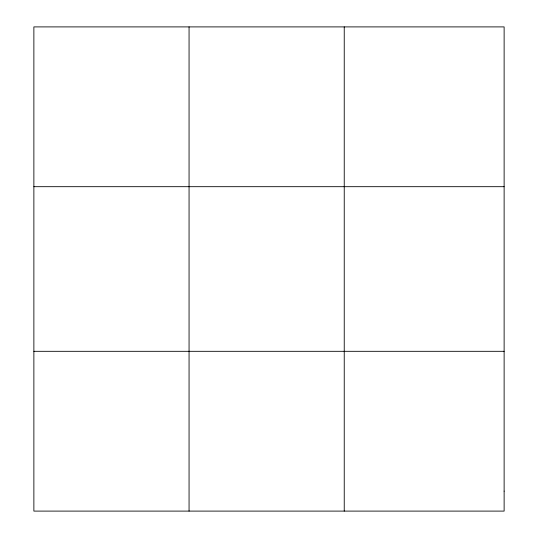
<?xml version="1.0" encoding="UTF-8"?>
<svg xmlns="http://www.w3.org/2000/svg" width="538" height="538" viewBox="0 0 538 538"><rect width="100%" height="100%" fill="white"/><g stroke="black" fill="none" stroke-linecap="round" stroke-linejoin="round"><path stroke-width="0.81" d="M189.06 511.1L189.06 26.9M344.239 511.1L344.239 26.9M33.874 186.686L504.126 186.686M33.874 351.314L504.126 351.314M504.126 491.127L504.126 511.1L33.874 511.1L33.874 26.9L504.126 26.9L504.126 491.127"/></g></svg>
